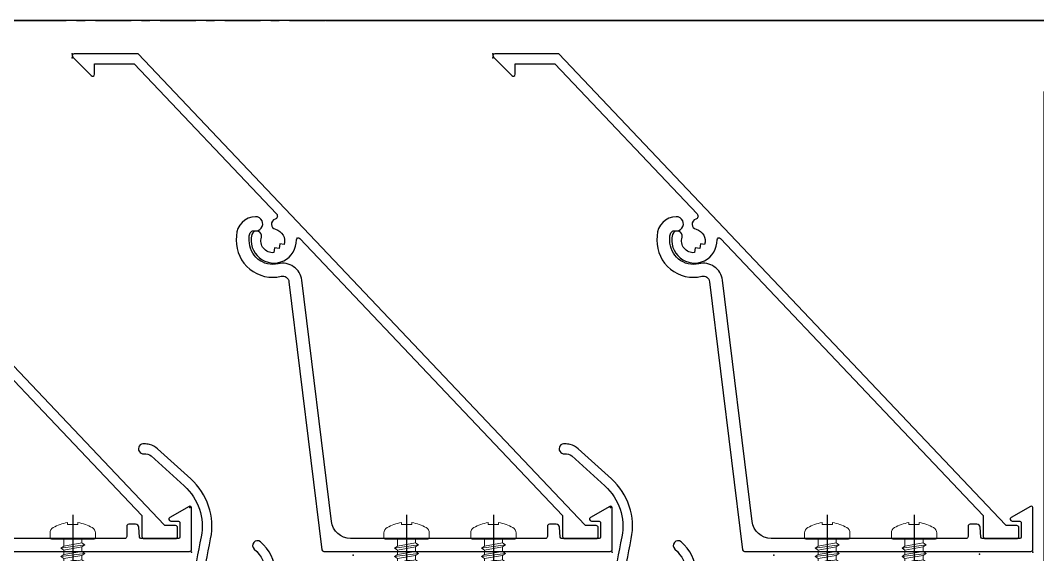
# Model space of a CAD drawing. Header units: millimetres. Extents: x -4391136 to -1798569, y -886572 to -291056.
# Drawn here: x -2459303.7 to -2459146.5, y -383293.5 to -383210.9 of the extents above; entities that cross this region are included whole.
import ezdxf
from ezdxf.enums import TextEntityAlignment as Align

# ---------------------------------------------------------------- set-up
doc = ezdxf.new("R2010")
doc.units = ezdxf.units.MM
for name, pattern in [('CENTER', [50.800000000000004, 31.75, -6.35, 6.35, -6.35]), ('TA_GL_000.70000', [1.925, 0.7, -0.175, 0.175, -0.175, 0.7]), ('Xref-C-1-PP17-AR-2214-01-B$0$DPA_Grid _ Level 100', [10, 5.5, -1.6, 1.3, -1.6])]:
    doc.linetypes.add(name, pattern=pattern)
for name, color, linetype, plot in [('000 - 0_HIDE_OBJ_FRAMING_DEF_DIMS', 7, 'Continuous', False), ('010 - ASPG_EXTR_DEF_SUB', 7, 'Continuous', False), ('010 - ASPG_FASTERN_DEF_SUB', 7, 'Continuous', False), ('010 - ASPG_FRAMING_DEF_SUB', 7, 'Continuous', False)]:
    doc.layers.add(name, color=color, linetype=linetype, plot=plot)
for name, color, linetype in [('000 - 0_SYM_DWG_GRID-BUBBLE_MAIN_COLOR_1', 7, 'Continuous'), ('000 - 0_SYM_DWG_GRIDLINE_MAIN_COLOR_251', 7, 'Continuous'), ('000 - GRID', 7, 'CENTER'), ('010 - ASPG_ACCESSORIES_MAIN_COLOR_1', 7, 'Continuous'), ('010 - ASPG_EXTR_MAIN_COLOR_2', 7, 'Continuous'), ('010 - ASPG_FRAMING_CUT_COLOR_4', 7, 'Continuous'), ('010 - ASPG_FRAMING_HATCH_', 7, 'Continuous'), ('010 - ASPG_FRAMING_SUB_COLOR_2', 7, 'Continuous'), ('_PP-Dim', 7, 'Continuous'), ('Center Line', 7, 'CENTER'), ('Xref-C-1-PP17-AR-2214-01-B$0$A-ROOF', 7, 'Continuous')]:
    doc.layers.add(name, color=color, linetype=linetype)
doc.layers.add('SCREW', color=7, linetype='Continuous', lineweight=5)
doc.styles.add('Arial', font='arial.ttf', dxfattribs={"height": 1500})
doc.styles.add('TA', font='', dxfattribs={"height": 4.5})
doc.styles.get('TA').set_extended_font_data('Cordia New')
pattern_1 = [(270, (1257419.243240032, -520041.6224064054), (0.6549599250656583, -1.134423872092541), [0.7562825813950264, -1.512565162790053]), (29.99999999999978, (1257419.243240032, -520041.6224064054), (0.6549599293588203, 1.134423869613882), [0.7562825813950259, -1.512565162790052]), (329.9999999999998, (1257419.243240032, -520041.6224064054), (1.309919854424478, -2.478657937293614e-09), [-1.512565162790051, 0.7562825813950254])]
pattern_2 = [(314.9999999999999, (1257419.492862033, -520021.6224064054), (1.336931354494228, 1.336931354494224), []), (44.99999999999984, (1257419.492862033, -520021.6224064054), (-1.336931354494223, 1.336931354494228), [])]
pattern_3 = [(270, (1257419.442484036, -520043.9224064054), (0.6549599250656583, -1.134423872092541), [0.7562825813950264, -1.512565162790053]), (29.99999999999978, (1257419.442484036, -520043.9224064054), (0.6549599293588203, 1.134423869613882), [0.7562825813950259, -1.512565162790052]), (329.9999999999998, (1257419.442484036, -520043.9224064054), (1.309919854424478, -2.478657937293614e-09), [-1.512565162790051, 0.7562825813950254])]
pattern_4 = [(314.9999999999999, (1257419.192862035, -520023.9224064054), (1.336931354494228, 1.336931354494224), []), (44.99999999999984, (1257419.192862035, -520023.9224064054), (-1.336931354494223, 1.336931354494228), [])]

# ---------------------------------------------------------------- blocks, each defined once
blk = doc.blocks.new('*U1277')
at = {"layer": '000 - 0_SYM_DWG_GRIDLINE_MAIN_COLOR_251', "color": 7, "linetype": 'ByBlock', "ltscale": 5}
blk.add_line((29.9999999999998, 0), (-560.4999999999969, 6.311186212045594e-14), dxfattribs=at)
at = {"color": 7, "style": 'TA', "flags": 1}
blk.add_attdef('LOCATION', (5.999999999999999, -6.000000000000001), '', height=4.5, rotation=270, dxfattribs=at)
at = {"layer": '000 - 0_SYM_DWG_GRID-BUBBLE_MAIN_COLOR_1', "color": 7, "style": 'Arial'}
blk.add_attdef('GRID-HEAD', text='', height=4.000000000000002, rotation=179.9999999999913, dxfattribs=at).set_placement((73.74999998541176, -3.552713678800501e-15), align=Align.MIDDLE_CENTER)
blk = doc.blocks.new('W-1-PP17-ENT2_REV00_20260526-152343_LOPF_MAIN_DIMS')
at = {"layer": '000 - GRID', "color": 7, "linetype": 'TA_GL_000.70000', "xscale": 50.00000000000036, "yscale": 50.00000000000036, "zscale": 50.00000000000036, "rotation": 180}
blk.add_blockref('*U1277', (-26525, 5.820766091346741e-11), dxfattribs=at)
blk = doc.blocks.new('W-1-PP17-ENT2_REV00_20260526-152612_EX_LOPF-1')
at = {"layer": '000 - 0_HIDE_OBJ_FRAMING_DEF_DIMS', "color": 7, "linetype": 'Xref-C-1-PP17-AR-2214-01-B$0$DPA_Grid _ Level 100'}
blk.add_line((-29475.61840735516, 4.074536263942719e-10), (7016.002662105951, 4.074536263942719e-10), dxfattribs=at)
at = {"layer": 'Xref-C-1-PP17-AR-2214-01-B$0$A-ROOF', "color": 7}
blk.add_line((-11934.45024575666, 1.80443748831749e-09), (-23134.45024575666, 1.80443748831749e-09), dxfattribs=at)
blk = doc.blocks.new('*U3397')
at = {"layer": '010 - ASPG_FRAMING_HATCH_', "transparency": 33554585}
h = blk.add_hatch(dxfattribs=at)
h.set_pattern_fill('ANSI32', scale=0.25)
h.set_pattern_definition([(45, (0, 0), (-1.683798022700467, 1.683798022700467), []), (45, (1.1225325, 0), (-1.683798022700467, 1.683798022700467), [])])
edge = h.paths.add_edge_path()
edge.add_line((2.000000000009768, -50.0000000001819), (2.000000000009536, -75.00000000027285))
edge.add_line((2.000000000009536, -75.00000000027285), (-1.376676550535194e-14, -75.00000000027285))
edge.add_line((-1.377727649045784e-14, -75.00000000027285), (2.183725214694612e-13, -49.00000000020555))
edge.add_arc((0.9999999999907824, -49.00000000021976), 0.999999999990564, 89.99999999918577, 179.9999999991858, ccw=False)
edge.add_line((1.000000000004993, -48.00000000022919), (62.99999999987471, -48.00000000022955))
edge.add_arc((62.99999999988892, -47.00000000023898), 0.999999999990564, 269.9999999991858, 359.9999999991858)
edge.add_line((63.99999999987948, -47.00000000025319), (63.99999999987995, 47.00000000025248))
edge.add_arc((62.99999999988939, 47.00000000023827), 0.999999999990564, 8.142219984623432e-10, 90.00000000081424)
edge.add_line((62.99999999987518, 48.00000000022884), (1.000000000005464, 48.00000000022919))
edge.add_arc((0.9999999999912551, 49.00000000021976), 0.999999999990564, 180.0000000008142, 270.0000000008142, ccw=False)
edge.add_line((6.91122180303467e-13, 49.00000000020555), (9.232719782633861e-13, 75.00000000027285))
edge.add_line((9.232719782633861e-13, 75.00000000027285), (2.000000000010473, 75.00000000027285))
edge.add_line((2.000000000010473, 75.00000000027285), (2.000000000010241, 50.0000000001819))
edge.add_line((2.000000000010241, 50.0000000001819), (140.9999999998781, 50.00000000018107))
edge.add_line((140.9999999998781, 50.00000000018107), (140.9999999998781, 41.00000000016652))
edge.add_arc((139.9999999998876, 41.00000000018073), 0.999999999990564, 269.9999999991858, 359.9999999991858, ccw=False)
edge.add_line((139.9999999998734, 40.00000000019017), (131.999999999892, 40.00000000019029))
edge.add_arc((131.9999999998778, 41.00000000018085), 0.999999999990564, 180.0000000008142, 270.0000000008142, ccw=False)
edge.add_line((130.9999999998872, 41.00000000016664), (130.9999999998872, 47.00000000025214))
edge.add_arc((129.9999999998967, 47.00000000023793), 0.999999999990564, 8.142219984623432e-10, 90.00000000081424)
edge.add_line((129.9999999998824, 48.00000000022849), (66.99999999989429, 48.00000000022884))
edge.add_arc((66.99999999988007, 47.00000000023827), 0.999999999990564, 89.99999999918577, 179.9999999991858)
edge.add_line((65.99999999988951, 47.00000000025248), (65.99999999988903, -47.00000000025319))
edge.add_arc((66.99999999987959, -47.00000000023898), 0.999999999990564, 180.0000000008142, 270.0000000008142)
edge.add_line((66.9999999998938, -48.00000000022955), (129.9999999998819, -48.0000000002299))
edge.add_arc((129.9999999998961, -47.00000000023933), 0.999999999990564, 269.9999999991858, 359.9999999991858)
edge.add_line((130.9999999998867, -47.00000000025354), (130.9999999998868, -41.00000000357866))
edge.add_arc((131.9999999998773, -41.00000000359287), 0.999999999990564, 89.99999999918577, 179.9999999991858, ccw=False)
edge.add_line((131.9999999998915, -40.0000000036023), (139.9999999998729, -40.00000000360242))
edge.add_arc((139.9999999998871, -41.00000000359299), 0.999999999990564, 8.14225131762214e-10, 90.00000000081423, ccw=False)
edge.add_line((140.9999999998777, -41.00000000357878), (140.9999999998776, -50.00000000632181))
edge.add_line((140.9999999998776, -50.00000000632181), (2.000000000009777, -50.0000000001819))
h.paths.add_polyline_path([(138.9999999998686, 48.00000000022837), (138.9999999998686, 42.00000000355348), (132.9999999998968, 42.0000000035536), (132.9999999998968, 48.00000000022849)], flags=16)
h.paths.add_polyline_path([(138.999999999868, -48.00000000023002), (138.9999999998681, -42.00000000355513), (132.9999999998963, -42.00000000355501), (132.9999999998962, -48.00000000023001)], flags=16)
at = {"layer": '010 - ASPG_FRAMING_HATCH_'}
h = blk.add_hatch(dxfattribs=at)
h.set_pattern_fill('ANSI37', scale=0.5954980955866349, angle=-90.00000000000001)
h.set_pattern_definition(pattern_2)
edge = h.paths.add_edge_path()
edge.add_ellipse((57.77220869647454, 55.00000000111321), major_axis=(-3.509070088518285e-14, -4.999999999272404), ratio=0.6444816938462435, start_angle=0, end_angle=180)
edge.add_line((57.77220869647455, 60.00000000018189), (61.99999999977764, 60.00000000018189))
edge.add_arc((61.99999999977037, 60.30000000023573), 0.3000000000538421, -89.99999999861039, -1.389609784768862e-09)
edge.add_line((62.29999999982421, 60.30000000022845), (62.29999999982421, 61.00000000018188))
edge.add_line((62.29999999982421, 61.00000000018188), (61.79999999982421, 61.50000000041472))
edge.add_line((61.79999999982421, 61.50000000041472), (62.29999999982421, 62.00000000018188))
edge.add_line((62.29999999982421, 62.00000000018188), (61.79999999982421, 62.50000000041472))
edge.add_line((61.79999999982421, 62.50000000041472), (62.29999999982421, 63.00000000018188))
edge.add_line((62.29999999982421, 63.00000000018188), (61.79999999982421, 63.50000000018188))
edge.add_line((61.79999999982421, 63.50000000018188), (62.29999999982421, 64.00000000018188))
edge.add_line((62.29999999982421, 64.00000000018188), (62.29999999982421, 65.00000000018188))
edge.add_line((62.29999999982421, 65.00000000018188), (63.29999999970779, 65.00000000018188))
edge.add_line((63.29999999970779, 65.00000000018188), (63.79999999970779, 65.50000000018188))
edge.add_line((63.79999999970779, 65.50000000018188), (64.2999999997078, 65.00000000018188))
edge.add_line((64.2999999997078, 65.00000000018188), (64.7999999997078, 65.50000000018188))
edge.add_line((64.7999999997078, 65.50000000018188), (65.2999999997078, 65.00000000018188))
edge.add_line((65.2999999997078, 65.00000000018188), (65.7999999997078, 65.50000000018188))
edge.add_line((65.7999999997078, 65.50000000018188), (66.29999999982421, 65.00000000018188))
edge.add_line((66.29999999982421, 65.00000000018188), (66.99999999977764, 65.00000000018188))
edge.add_arc((66.99999999974126, 65.30000000014842), 0.2999999999665306, -89.99999999305199, 1.528565674358258e-08)
edge.add_line((67.2999999997078, 65.30000000022845), (67.30017822586116, 60.00000000018188))
edge.add_arc((77.20009572393145, 55.00000000088038), 11.09091368921486, 153.2037265686182, 206.7962734313818)
edge.add_line((67.30017822586116, 50.00000000157887), (57.77220869647455, 50.00000000157887))
h = blk.add_hatch(dxfattribs=at)
h.set_pattern_fill('ANSI37', scale=0.5954980955866349, angle=-90.00000000000001)
h.set_pattern_definition(pattern_4)
edge = h.paths.add_edge_path()
edge.add_ellipse((11.52796953010241, 55.00000000111323), major_axis=(-3.510345640540481e-14, -4.999999999272404), ratio=0.6444816938462435, start_angle=180, end_angle=360, ccw=False)
edge.add_line((11.52796953010241, 60.00000000018191), (2.00000000074399, 60.00000000018191))
edge.add_arc((-7.899917497165894, 55.00000000111323), 11.09091368915029, -26.79627343179601, 26.796273430967574, ccw=False)
edge.add_line((2.000000000715794, 50.00000000157889), (11.52796953007421, 50.00000000157889))
h = blk.add_hatch(dxfattribs=at)
h.set_pattern_fill('HONEY', scale=0.238199238234654, angle=-90.00000000000001)
h.set_pattern_definition(pattern_3)
edge = h.paths.add_edge_path()
edge.add_ellipse((11.7775915319535, 55.00000000111977), major_axis=(-3.509070088518285e-14, -4.999999999272404), ratio=0.6444816938462435, start_angle=0, end_angle=360, ccw=False)
h = blk.add_hatch(dxfattribs=at)
h.set_pattern_fill('HONEY', scale=0.238199238234654, angle=-90.00000000000001)
h.set_pattern_definition(pattern_1)
edge = h.paths.add_edge_path()
edge.add_ellipse((57.52258669462346, 55.00000000111321), major_axis=(-3.509070088518285e-14, -4.999999999272404), ratio=0.6444816938462435, start_angle=0, end_angle=360)
h = blk.add_hatch(dxfattribs=at)
h.set_pattern_fill('ANSI37', scale=0.5954980955866349, angle=-90.00000000000001)
h.set_pattern_definition(pattern_4)
edge = h.paths.add_edge_path()
edge.add_ellipse((11.52796953010241, -55.00000000111394), major_axis=(-3.510345640540481e-14, 4.999999999272404), ratio=0.6444816938462435, start_angle=0, end_angle=180)
edge.add_line((11.52796953010241, -60.00000000018262), (2.00000000074399, -60.00000000018262))
edge.add_arc((-7.899917497165894, -55.00000000111394), 11.09091368915029, 333.2037265690324, 386.796273431796)
edge.add_line((2.000000000715794, -50.0000000015796), (11.52796953007421, -50.0000000015796))
h = blk.add_hatch(dxfattribs=at)
h.set_pattern_fill('HONEY', scale=0.238199238234654, angle=-90.00000000000001)
h.set_pattern_definition(pattern_3)
edge = h.paths.add_edge_path()
edge.add_ellipse((11.7775915319535, -55.00000000112048), major_axis=(-3.509070088518285e-14, 4.999999999272404), ratio=0.6444816938462435, start_angle=0, end_angle=360)
h = blk.add_hatch(dxfattribs=at)
h.set_pattern_fill('HONEY', scale=0.238199238234654, angle=-90.00000000000001)
h.set_pattern_definition(pattern_1)
edge = h.paths.add_edge_path()
edge.add_ellipse((57.52258669462346, -55.00000000111392), major_axis=(-3.509070088518285e-14, 4.999999999272404), ratio=0.6444816938462435, start_angle=0, end_angle=360, ccw=False)
h = blk.add_hatch(dxfattribs=at)
h.set_pattern_fill('ANSI37', scale=0.5954980955866349, angle=-90.00000000000001)
h.set_pattern_definition(pattern_2)
edge = h.paths.add_edge_path()
edge.add_ellipse((57.77220869647454, -55.00000000111392), major_axis=(-3.509070088518285e-14, 4.999999999272404), ratio=0.6444816938462435, start_angle=180, end_angle=360, ccw=False)
edge.add_line((57.77220869647455, -60.0000000001826), (61.99999999977764, -60.0000000001826))
edge.add_arc((61.99999999977037, -60.30000000023644), 0.3000000000538421, 360.0000000013896, 449.9999999986104, ccw=False)
edge.add_line((62.29999999982421, -60.30000000022916), (62.29999999982421, -61.0000000001826))
edge.add_line((62.29999999982421, -61.0000000001826), (61.79999999982421, -61.50000000041543))
edge.add_line((61.79999999982421, -61.50000000041543), (62.29999999982421, -62.0000000001826))
edge.add_line((62.29999999982421, -62.0000000001826), (61.79999999982421, -62.50000000041543))
edge.add_line((61.79999999982421, -62.50000000041543), (62.29999999982421, -63.0000000001826))
edge.add_line((62.29999999982421, -63.0000000001826), (61.79999999982421, -63.5000000001826))
edge.add_line((61.79999999982421, -63.5000000001826), (62.29999999982421, -64.0000000001826))
edge.add_line((62.29999999982421, -64.0000000001826), (62.29999999982421, -65.0000000001826))
edge.add_line((62.29999999982421, -65.0000000001826), (63.29999999970779, -65.0000000001826))
edge.add_line((63.29999999970779, -65.0000000001826), (63.79999999970779, -65.5000000001826))
edge.add_line((63.79999999970779, -65.5000000001826), (64.2999999997078, -65.0000000001826))
edge.add_line((64.2999999997078, -65.0000000001826), (64.7999999997078, -65.5000000001826))
edge.add_line((64.7999999997078, -65.5000000001826), (65.2999999997078, -65.0000000001826))
edge.add_line((65.2999999997078, -65.0000000001826), (65.7999999997078, -65.5000000001826))
edge.add_line((65.7999999997078, -65.5000000001826), (66.29999999982421, -65.0000000001826))
edge.add_line((66.29999999982421, -65.0000000001826), (66.99999999977764, -65.0000000001826))
edge.add_arc((66.99999999974126, -65.30000000014913), 0.2999999999665306, 359.99999998471435, 449.999999993052, ccw=False)
edge.add_line((67.2999999997078, -65.30000000022916), (67.30017822586116, -60.0000000001826))
edge.add_arc((77.20009572393145, -55.00000000088109), 11.09091368921486, 153.2037265686182, 206.7962734313818, ccw=False)
edge.add_line((67.30017822586116, -50.00000000157958), (57.77220869647455, -50.00000000157958))
at = {"layer": '010 - ASPG_FASTERN_DEF_SUB', "color": 7}
blk.add_point((0, 0), dxfattribs=at)
at = {"layer": '010 - ASPG_FRAMING_CUT_COLOR_4', "color": 7}
blk.add_lwpolyline([(2.000000000009768, -50.0000000001819), (2.000000000009536, -75.00000000027285), (-1.377727649045784e-14, -75.00000000027285), (2.183725214694612e-13, -49.00000000020555, -0.414213562373095), (1.000000000004993, -48.00000000022919), (62.99999999987471, -48.00000000022955, 0.414213562373095), (63.99999999987948, -47.00000000025319), (63.99999999987995, 47.00000000025248, 0.414213562373095), (62.99999999987518, 48.00000000022884), (1.000000000005466, 48.00000000022919, -0.414213562373095), (6.91122180303467e-13, 49.00000000020555), (9.232719782633861e-13, 75.00000000027285), (2.000000000010473, 75.00000000027285), (2.000000000010241, 50.0000000001819), (140.9999999998781, 50.00000000018107), (140.9999999998781, 41.00000000016652, -0.414213562373095), (139.9999999998734, 40.00000000019017), (131.999999999892, 40.00000000019029, -0.414213562373095), (130.9999999998872, 41.00000000016664), (130.9999999998872, 47.00000000025214, 0.414213562373095), (129.9999999998824, 48.00000000022849), (66.99999999989429, 48.00000000022884, 0.414213562373095), (65.99999999988951, 47.00000000025248), (65.99999999988903, -47.00000000025319, 0.414213562373095), (66.9999999998938, -48.00000000022955), (129.9999999998819, -48.0000000002299, 0.414213562373095), (130.9999999998867, -47.00000000025354), (130.9999999998868, -41.00000000357866, -0.414213562373095), (131.9999999998915, -40.0000000036023), (139.9999999998729, -40.00000000360242, -0.414213562373095), (140.9999999998777, -41.00000000357878), (140.9999999998776, -50.00000000632181)], format="xyb", close=True, dxfattribs=at)
for points in [[(138.9999999998686, 48.00000000022837), (138.9999999998686, 42.00000000355348), (132.9999999998968, 42.0000000035536), (132.9999999998968, 48.00000000022849)], [(138.999999999868, -48.00000000023002), (138.9999999998681, -42.00000000355513), (132.9999999998963, -42.00000000355501), (132.9999999998962, -48.00000000023001)]]:
    blk.add_lwpolyline(points, close=True, dxfattribs=at)
at = {"layer": '010 - ASPG_FRAMING_DEF_SUB', "color": 7, "transparency": 33554508}
blk.add_line((136.4999999998283, 2.131628207280301e-14), (-4.500000000049795, 2.131628207280301e-14), dxfattribs=at)
at = {"layer": '010 - ASPG_FRAMING_DEF_SUB', "color": 7, "transparency": 33554457}
for points in [[(54.30017822586116, 50.00000000157887), (67.30017822586116, 50.00000000157887), (67.30017822586116, 65.50000000018188), (54.30017822586116, 65.50000000018188)], [(2.000000000715794, 50.00000000157889), (15.00000000071579, 50.00000000158543), (15.00000000071579, 60.00000000039217), (2.000000000715794, 60.00000000038563)], [(2.000000000715794, -50.0000000015796), (15.00000000071579, -50.00000000158614), (15.00000000071579, -60.00000000039288), (2.000000000715794, -60.00000000038634)], [(54.30017822586116, -50.00000000157958), (67.30017822586116, -50.00000000157958), (67.30017822586116, -65.5000000001826), (54.30017822586116, -65.5000000001826)]]:
    blk.add_lwpolyline(points, close=True, dxfattribs=at)
at = {"layer": '010 - ASPG_FRAMING_SUB_COLOR_2', "color": 7}
for points in [[(57.52258669462346, 50.00000000157888), (67.30017822586116, 50.00000000157887, -0.2381992382621886), (67.30017822586116, 60.00000000018188), (67.2999999997078, 65.30000000022845, -0.4142135624157165), (66.99999999977764, 65.00000000018188), (66.29999999982421, 65.00000000018188), (65.7999999997078, 65.50000000018188), (65.2999999997078, 65.00000000018188), (64.7999999997078, 65.50000000018188), (64.2999999997078, 65.00000000018188), (63.79999999970779, 65.50000000018188), (63.29999999970779, 65.00000000018188), (62.29999999982421, 65.00000000018188), (62.29999999982421, 64.00000000018188), (61.79999999982421, 63.50000000018188), (62.29999999982421, 63.00000000018188), (61.79999999982421, 62.50000000041472), (62.29999999982421, 62.00000000018188), (61.79999999982421, 61.50000000041472), (62.29999999982421, 61.00000000018188), (62.29999999982421, 60.30000000022845, -0.414213562358888), (61.99999999977764, 60.00000000018188), (57.52258669462346, 60.00000000018189)], [(11.77759153183708, 50.00000000158543), (2.000000000715794, 50.00000000157889, 0.2381992382621886), (2.000000000715796, 60.00000000018191), (11.77759153183708, 60.00000000018844)], [(11.77759153183708, -50.00000000158614), (2.000000000715794, -50.0000000015796, -0.2381992382621886), (2.000000000715796, -60.00000000018262), (11.77759153183708, -60.00000000018915)], [(57.52258669462346, -50.00000000157959), (67.30017822586116, -50.00000000157958, 0.2381992382621886), (67.30017822586116, -60.0000000001826), (67.2999999997078, -65.30000000022916, 0.4142135624157165), (66.99999999977764, -65.0000000001826), (66.29999999982421, -65.0000000001826), (65.7999999997078, -65.5000000001826), (65.2999999997078, -65.0000000001826), (64.7999999997078, -65.5000000001826), (64.2999999997078, -65.0000000001826), (63.79999999970779, -65.5000000001826), (63.29999999970779, -65.0000000001826), (62.29999999982421, -65.0000000001826), (62.29999999982421, -64.0000000001826), (61.79999999982421, -63.5000000001826), (62.29999999982421, -63.0000000001826), (61.79999999982421, -62.50000000041543), (62.29999999982421, -62.0000000001826), (61.79999999982421, -61.50000000041543), (62.29999999982421, -61.0000000001826), (62.29999999982421, -60.30000000022916, 0.414213562358888), (61.99999999977764, -60.0000000001826), (57.52258669462346, -60.0000000001826)]]:
    blk.add_lwpolyline(points, format="xyb", dxfattribs=at)
at = {"layer": '010 - ASPG_FRAMING_SUB_COLOR_2', "color": 7, "extrusion": (0, 0, -1)}
for centre, major_axis in [((11.7775915319535, 55.00000000111977), (-3.509070088518285e-14, -4.999999999272404)), ((57.52258669462346, -55.00000000111392), (-3.509070088518285e-14, 4.999999999272404))]:
    blk.add_ellipse(centre, major_axis=major_axis, ratio=0.6444816938462435, dxfattribs=at)
at = {"layer": '010 - ASPG_FRAMING_SUB_COLOR_2', "color": 7}
for centre, major_axis in [((57.52258669462346, 55.00000000111321), (-3.509070088518285e-14, -4.999999999272404)), ((11.7775915319535, -55.00000000112048), (-3.509070088518285e-14, 4.999999999272404))]:
    blk.add_ellipse(centre, major_axis=major_axis, ratio=0.6444816938462435, dxfattribs=at)
blk = doc.blocks.new('PZG35-9D5')
at = {"layer": 'Center Line', "color": 7}
blk.add_line((1.4210854715202e-14, 3.733653355866409), (1.4210854715202e-14, -10.53404386090006), dxfattribs=at)
at = {"layer": 'SCREW', "color": 7}
for p, q in [((-1.399999999999963, 2.842170943040401e-14), (-1.399999999999963, -1.090192378864657)), ((1.399999999999991, 0), (1.399999999999991, -0.5901923788647139)), ((-1.850000000000009, -1.399999999999977), (1.850000000000037, -0.8999999999999773)), ((-1.850000000000009, -1.399999999999977), (-1.399999999999963, -1.090192378864685)), ((-1.850000000000009, -1.399999999999977), (-1.399999999999963, -1.709807621135297)), ((-1.399999999999963, -1.090192378864685), (1.399999999999991, -0.5901923788646855)), ((-1.399999999999963, -1.709807621135297), (1.399999999999991, -1.209807621135297)), ((1.850000000000037, -0.8999999999999773), (1.399999999999991, -0.5901923788646855)), ((1.850000000000037, -0.8999999999999773), (1.399999999999991, -1.209807621135297)), ((1.399999999999991, -1.209807621135269), (1.399999999999991, -1.890192378864725)), ((-1.850000000000009, -2.699999999999989), (1.850000000000037, -2.199999999999989)), ((-1.850000000000009, -2.699999999999989), (-1.399999999999963, -2.390192378864697)), ((-1.850000000000009, -2.699999999999989), (-1.399999999999963, -3.009807621135309)), ((-1.399999999999963, -1.709807621135269), (-1.399999999999963, -2.390192378864697)), ((-1.399999999999963, -2.390192378864697), (1.399999999999991, -1.890192378864697)), ((-1.399999999999963, -3.009807621135309), (1.399999999999991, -2.509807621135309)), ((-1.399999999999963, -3.009807621135309), (-1.399999999999963, -3.690192378864708)), ((1.850000000000037, -2.199999999999989), (1.399999999999991, -1.890192378864697)), ((1.850000000000037, -2.199999999999989), (1.399999999999991, -2.509807621135309)), ((1.399999999999991, -2.50980762113528), (1.399999999999991, -3.190192378864708)), ((-1.850000000000009, -4), (-1.399999999999963, -3.690192378864708)), ((-1.850000000000009, -4), (-0.9911470940920566, -3.883938796498938)), ((-1.850000000000009, -4), (-1.399999999999963, -4.30980762113532)), ((-1.399999999999963, -3.690192378864708), (-0.8446989986695002, -3.591031485769975)), ((-1.399999999999963, -4.30980762113532), (-1.184865735341859, -4.271390788160659)), ((-1.399999999999963, -4.309807621135349), (-1.399999999999963, -8.099999999999966)), ((0.5619885887190463, -3.339837273736322), (1.399999999999991, -3.190192378864708)), ((0.7141825614195483, -3.653488843051434), (1.850000000000037, -3.5)), ((0.7141825614195483, -3.932275020881832), (1.399999999999991, -3.80980762113532)), ((0.7141825614195483, -4.612659778611231), (1.399999999999991, -4.49019237886472)), ((1.850000000000037, -3.5), (1.399999999999991, -3.190192378864708)), ((1.850000000000037, -3.5), (1.399999999999991, -3.80980762113532)), ((1.399999999999991, -3.809807621135349), (1.399999999999991, -4.490192378864691)), ((1.850000000000037, -4.800000000000011), (1.399999999999991, -4.49019237886472)), ((0.7141825614195483, -4.953488843051389), (1.850000000000037, -4.800000000000011)), ((0.7141825614195483, -5.232275020881843), (1.399999999999991, -5.109807621135332)), ((1.850000000000037, -4.800000000000011), (1.399999999999991, -5.109807621135332)), ((1.399999999999991, -5.109807621135332), (1.399999999999991, -8.099999999999966)), ((1.4210854715202e-14, -9.5), (-1.399999999999963, -8.099999999999966)), ((1.4210854715202e-14, -9.5), (1.399999999999991, -8.099999999999966))]:
    blk.add_line(p, q, dxfattribs=at)
blk.add_lwpolyline([(1.4210854715202e-14, -9.5), (0.7141825614195483, -5.232275020881843), (0.7141825614195483, -3.600899293750615, 0.4176573264866609), (0.4106596181599826, -3.300919979679151, 0.1081021898226624), (-0.8446989986694433, -3.591031485769975), (-1.399999999999991, -4.701675652739141)], format="xyb", dxfattribs=at)
blk = doc.blocks.new('*U3396')
at = {"layer": 'SCREW', "color": 7}
blk.add_lwpolyline([(3.026373332565058, 1.780836269555209, 0.09905967801670053), (0.7999999999999687, 2.546427498927414), (0.7999999999999687, 2.274284095813357), (-0.800000000000054, 2.274284095813357), (-0.800000000000054, 2.546427498927414, 0.09905967801670058), (-3.026373332565143, 1.780836269555209, 0.2665876613401604), (-3.500000000000043, 0.9556546004010897), (-3.500000000000043, 0.1999999999999886, 0.4142135623730938), (-3.300000000000054, 0), (3.299999999999997, 0, 0.4142135623731049), (3.499999999999986, 0.1999999999999886), (3.499999999999957, 0.9556546004010897, 0.2665876613401604)], format="xyb", close=True, dxfattribs=at)
blk.add_blockref('PZG35-9D5', (-1.4210854715202e-14, 0), dxfattribs=at)
blk = doc.blocks.new('*U3399')
at = {"color": 7}
blk.add_point((0, 0), dxfattribs=at)
at = {"layer": '010 - ASPG_ACCESSORIES_MAIN_COLOR_1', "color": 7}
blk.add_lwpolyline([(-39.69999999902211, -0.5999999995172398, 0.4142135623731156), (-39.99999999883585, -0.8999999995638059), (-39.99999999883585, -7.366962144914214, 0.5773502691897371), (-39.65044321701862, -7.568778847059366), (-36.64260295056738, -5.832201459393036, 0.7673269879794871), (-36.78520590183325, -5.299999999645297), (-37.89999999874271, -5.299999999645297, -0.4142135623735732), (-38.19999999902211, -4.999999999656938), (-38.19999999902211, -2.799999999587089, -0.4142135623730951), (-37.99999999883585, -2.59999999951724), (-32.18326623388566, -2.59999999951724, -0.3888787318530097), (-31.98402729420923, -2.782568851142787), (-31.8474567013327, -4.343577870872468, 0.3888787318530089), (-31.34935935237445, -4.799999999528882), (-30.29999999911524, -4.799999999528882, 0.4142135623732408), (-29.99999999883585, -4.499999999540523), (-29.99999999883585, -2.899999999505599, -0.4142135623731785), (-29.69999999902211, -2.59999999951724), (0.4107479506637901, -2.59999999951724, -0.3789692262628873), (3.38851808081381, -5.235465979035143), (7.952927200356498, -42.5207682372482, 0.4465929586642906), (11.6177961837966, -45.07649022702281, -0.4898018444424612), (16.07846395508386, -48.68238816667036), (16.06490363762714, -49.36225294566866, -0.1824796859550777), (15.80227640201338, -50.01801436272836, -0.2679491924113072), (15.32539491611533, -50.16829426406803, 1.122114645179816), (15.09990952932276, -52.3421093734276, 0.4050039718497206), (18.0645059288945, -49.40213623346681), (18.07806624681689, -48.72227145435209, 0.4898054953707174), (11.15966573380865, -43.12966807454978, -0.4465970485362636), (9.938031048281118, -42.27776159492242), (4.866356541635469, -0.8481197821154633, 0.3641755342157969), (4.570876519894227, -0.5999999995172398)], format="xyb", close=True, dxfattribs=at)
at = {"layer": '010 - ASPG_EXTR_DEF_SUB', "color": 7}
for p in [(-39.99999999883585, -0.4999999995172402), (43.44495566345738, -76.89999999944341), (43.44495566345738, -77.49999999954052)]:
    blk.add_point(p, dxfattribs=at)
at = {"layer": '010 - ASPG_EXTR_MAIN_COLOR_2', "color": 7}
blk.add_lwpolyline([(11.37409105408005, -48.15170148877115), (11.47245816211216, -47.43577758665815), (12.17779493960552, -47.55667202338264), (12.29266474000178, -46.78670596401826, -0.5355375090189683), (14.1918134491425, -49.16870282323253, 0.9915718169393263), (15.66379558271728, -49.57599316951273, 1.157025413028558), (8.792231505503878, -48.77291728999153, -0.6885576205791355), (8.274611146422103, -48.98797988444021), (-17.14292736421339, -22.16859813180672), (-32.34153279638849, -6.131750148785431), (-32.34153279638849, -2.899999981694054, 0.4143115081626392), (-32.64163311407901, -2.59999999951724), (-37.54163311352022, -2.59999999951724, 0.4141156188887998), (-37.84153278893791, -2.899999981635847), (-37.84153278893791, -4.299999988411218, 0.4142135623731781), (-37.54153279098682, -4.599999986478724), (-35.98884801496752, -4.599999986478724, -0.205894629290155), (-35.77110154624097, -4.693635078269653), (33.22969053988345, -77.49999999954052), (43.14495566324331, -77.49999999954052, 0.6681786376628355), (43.35708769806661, -76.98786796536915), (40.5215537941549, -74.1523340573247, 0.6681786381757795), (40.00942175951786, -74.36446609156592), (40.00942175951786, -75.99999999802712), (33.87471885257401, -75.99999999802712), (11.86384030175395, -52.7751643466243, -0.5583539238224016), (12.08261241135187, -51.95244935475676, 0.7662751832817146), (12.03674733010121, -50.39291741001107, -0.4385828234445206), (10.70630855322815, -48.05207626283555)], format="xyb", close=True, dxfattribs=at)
at = {"layer": 'SCREW', "color": 7, "rotation": 180}
for p in [(-21.64901723782532, -2.499999999924694), (-8.237076249206439, -2.499999999924694)]:
    blk.add_blockref('*U3396', p, dxfattribs=at)
blk = doc.blocks.new('*U3050')
at = {"color": 7}
blk.add_point((60.00000000297587, 69.4999942112745), dxfattribs=at)
at = {"color": 7, "xscale": -1, "rotation": 180}
for p in [(91.77030946011655, 69.3), (156.7703094601166, 69.3), (221.7703094601166, 69.3)]:
    blk.add_blockref('*U3399', p, dxfattribs=at)
at = {"color": 7, "transparency": 33554559, "xscale": -1, "rotation": 270}
blk.add_blockref('*U3397', (0, 0), dxfattribs=at)
blk = doc.blocks.new('*U2779')
at = {"color": 7, "transparency": 33554559, "xscale": -1, "rotation": 270}
blk.add_blockref('*U3397', (0, 0), dxfattribs=at)
blk = doc.blocks.new('W-1-PP17-ENT2_REV00_20260528-225335_ASPG_UPPF')
at = {"color": 7, "xscale": -1}
blk.add_blockref('*U3050', (-11939, -152.0000000032596), dxfattribs=at)
at = {"color": 7}
blk.add_blockref('*U2779', (-11939, -152.0000000032596), dxfattribs=at)
blk = doc.blocks.new('*U3043')
at = {"layer": '010 - ASPG_EXTR_DEF_SUB', "color": 7}
for p in [(0, 0), (65, -1.251976300409297e-11)]:
    blk.add_point(p, dxfattribs=at)
at = {"layer": '010 - ASPG_EXTR_MAIN_COLOR_2', "color": 7}
for points in [[(-11.53698711935431, 15.0572996455594, 0.4171002255848137), (-10.88563127024099, 5.272964205185417, 0.9355530918984264), (-9.9033358450979, 6.406584819720592, -0.4344100119147308), (-10.19664548011497, 14.29476617486216, -0.01499848524836865)], [(-0.08286065561696887, 19.76412730314769, 0.004917316774645771), (-3.1933000148274, 4.803864106419496, 0.2636109069979271), (-0.119790066499263, -4.460317215009127), (4.995733695104718, -9.084236264869105, 0.1258843890439943), (6.267761250492185, -9.753782964195125, 0.04427494949630078), (7.089544059708714, -9.866966022993438, 1.107654826573523), (7.125459210947156, -8.33180570154218, -0.2155958426847688), (6.023226659279317, -7.991025416878983), (0.8860520706512034, -3.347536196233705, -0.2636109069978752), (-1.721774552483112, 4.512981288600713, -0.004854851929905817), (1.341383616439998, 19.2550770000089, 0.2339601468136614)], [(53.46301288064569, 15.05729964554688, 0.4171002255848137), (54.11436872975901, 5.272964205172897, 0.9355530918984264), (55.0966641549021, 6.406584819708073, -0.4344100119147308), (54.80335451988503, 14.29476617484964, -0.01499848524836865)], [(64.91713934438303, 19.76412730313517, 0.004917316774645771), (61.8066999851726, 4.803864106406976, 0.2636109069979271), (64.88020993350074, -4.460317215021647), (69.99573369510472, -9.084236264881625, 0.1258843890439943), (71.26776125049219, -9.753782964207645, 0.04427494949630078), (72.08954405970871, -9.866966023005958, 1.107654826573523), (72.12545921094716, -8.3318057015547, -0.2155958426847688), (71.02322665927932, -7.991025416891503), (65.8860520706512, -3.347536196246224, -0.2636109069978752), (63.27822544751689, 4.512981288588193, -0.004854851929905817), (66.34138361644, 19.25507699999638, 0.2339601468136614)]]:
    blk.add_lwpolyline(points, format="xyb", dxfattribs=at)

msp = doc.modelspace()

# ---------------------------------------------------------------- block references
at = {"layer": '_PP-Dim', "color": 7}
msp.add_blockref('W-1-PP17-ENT2_REV00_20260526-152343_LOPF_MAIN_DIMS', (-2447156.514610203, -383210.8748381315), dxfattribs=at)

# ---------------------------------------------------------------- next in the draw order: block references
at = {"color": 7}
msp.add_blockref('W-1-PP17-ENT2_REV00_20260528-225335_ASPG_UPPF', (-2447156.514610203, -383210.8748381315), dxfattribs=at)

# ---------------------------------------------------------------- next in the draw order: block references
at = {"color": 7, "rotation": 180}
msp.add_blockref('*U3043', (-2459212.51795752, -383286.2078759898), dxfattribs=at)

# ---------------------------------------------------------------- next in the draw order: block references
at = {"layer": '_PP-Dim', "color": 7}
msp.add_blockref('W-1-PP17-ENT2_REV00_20260526-152612_EX_LOPF-1', (-2447156.514610203, -383210.8748381315), dxfattribs=at)

doc.saveas('drawing.dxf')
